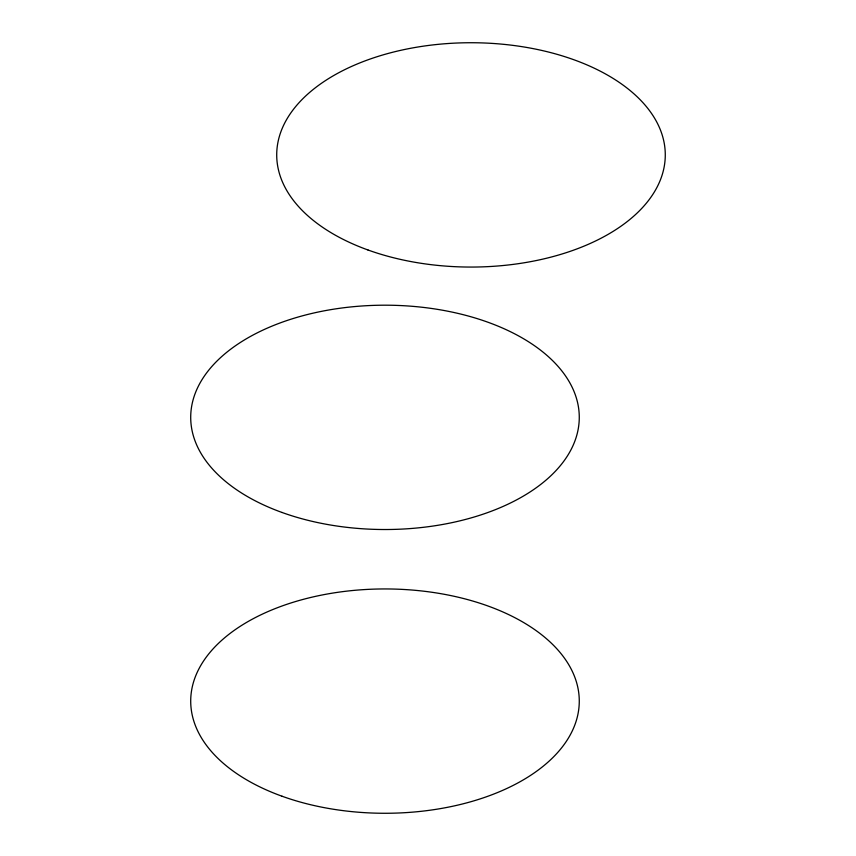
<?xml version="1.0" encoding="UTF-8"?>
<svg xmlns="http://www.w3.org/2000/svg" width="856" height="856" viewBox="0 0 856 856"><rect width="100%" height="100%" fill="white"/><g stroke="black" fill="none" stroke-linecap="round" stroke-linejoin="round"><path stroke-width="1.28" d="M281.988 796.208A194.269 112.157 0 0 0 579.148 705.066A194.269 112.157 0 0 0 293.854 602.057A194.269 112.157 0 0 0 281.988 796.208M367.994 249.995A194.269 112.157 0 0 0 665.155 158.841A194.269 112.157 0 0 0 379.861 55.843A194.269 112.157 0 0 0 367.994 249.995M281.988 512.455A194.269 112.157 0 0 0 579.148 421.312A194.269 112.157 0 0 0 293.854 318.304A194.269 112.157 0 0 0 281.988 512.455"/></g></svg>
